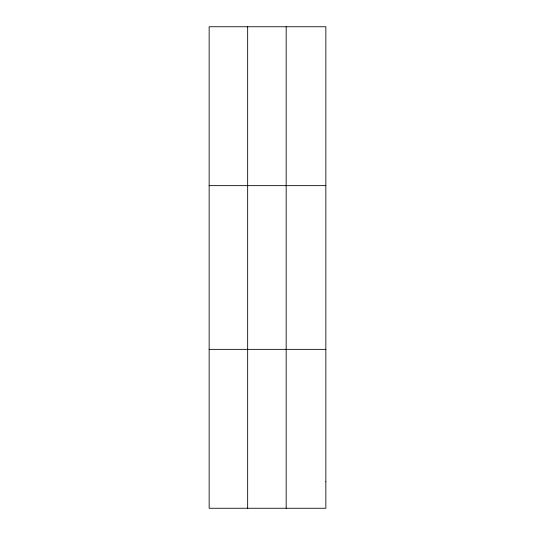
<?xml version="1.0" encoding="UTF-8"?>
<svg xmlns="http://www.w3.org/2000/svg" width="535" height="535" viewBox="0 0 535 535"><rect width="100%" height="100%" fill="white"/><g stroke="black" fill="none" stroke-linecap="round" stroke-linejoin="round"><path stroke-width="0.8" d="M247.658 26.75L247.658 508.25M286.171 26.75L286.171 508.25M209.152 185.645L325.848 185.645M209.152 349.355L325.848 349.355M325.848 481.767L325.848 508.25L209.152 508.25L209.152 26.75L325.848 26.75L325.848 481.767"/></g></svg>
